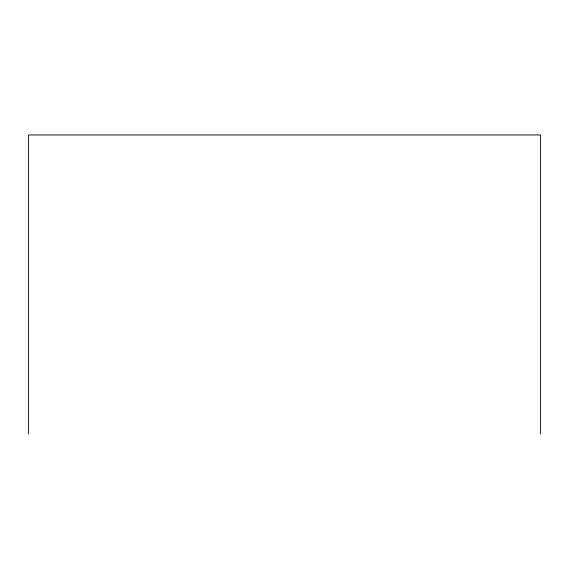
<?xml version="1.0" encoding="UTF-8"?>
<svg xmlns="http://www.w3.org/2000/svg" width="569" height="569" viewBox="0 0 569 569"><rect width="100%" height="100%" fill="white"/><g stroke="black" fill="none" stroke-linecap="round" stroke-linejoin="round"><path stroke-width="0.85" d="M540.55 434.04L540.55 134.96L28.45 134.96L28.45 434.04"/></g></svg>
